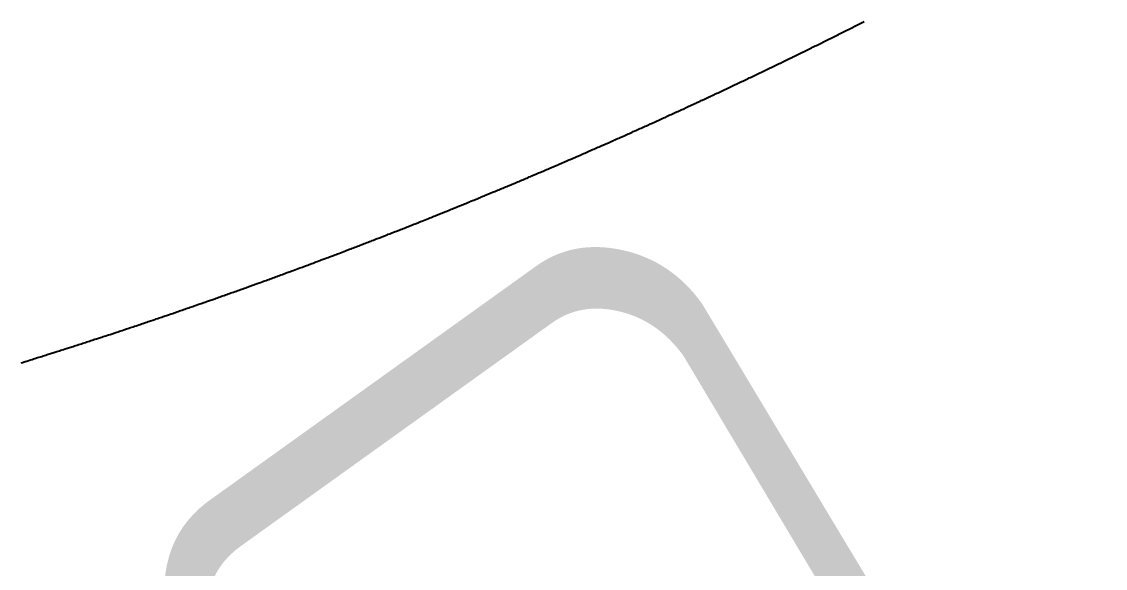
# Model space of a CAD drawing. Header units: millimetres. Extents: x 1292 to 2149, y -137 to 277.
# Drawn here: x 1355.702 to 1358.235, y 211.502 to 212.78 of the extents above; entities that cross this region are included whole.
import ezdxf

# ---------------------------------------------------------------- set-up
doc = ezdxf.new("R2010")
doc.units = ezdxf.units.MM
doc.header["$LTSCALE"] = 0.5
doc.layers.add('FPC', color=50, linetype='Continuous', lineweight=5)
doc.layers.add('TFT_line.drawing', color=250, linetype='Continuous')
doc.styles.add('C-E02$0$HZ', font='')
doc.styles.get('C-E02$0$HZ').set_extended_font_data('SimSun')

# ---------------------------------------------------------------- blocks, each defined once
blk = doc.blocks.new('SZ')
at = {"layer": 'FPC', "color": 1, "insert": (10.2208, 1.2081), "char_height": 13.2, "width": 13.2336, "attachment_point": 1, "rotation": 223.71401, "style": 'C-E02$0$HZ'}
blk.add_mtext('{\\fWingdings|b0|i0|c2|p2;E}', dxfattribs=at)

msp = doc.modelspace()

# ---------------------------------------------------------------- linework, layer by layer
at = {"layer": 'TFT_line.drawing', "color": 0}
msp.add_lwpolyline([(1355.7013, 211.9829), (1355.7045, 211.9839), (1355.7108, 211.9859), (1355.7143, 211.9869), (1355.7171, 211.9878), (1355.7203, 211.9888), (1355.7238, 211.9899), (1355.7268, 211.9908), (1355.7301, 211.9919), (1355.7331, 211.9928), (1355.7397, 211.9949), (1355.7429, 211.9959), (1355.7461, 211.9969), (1355.7492, 211.9979), (1355.7524, 211.9989), (1355.7587, 212.0009), (1355.7619, 212.0019), (1355.7718, 212.005), (1355.7749, 212.006), (1355.7778, 212.0069), (1355.7845, 212.009), (1355.7908, 212.011), (1355.794, 212.012), (1355.8005, 212.0141), (1355.8038, 212.0152), (1355.8197, 212.0203), (1355.8229, 212.0213), (1355.8259, 212.0223), (1355.8293, 212.0234), (1355.8323, 212.0243), (1355.8354, 212.0253), (1355.8388, 212.0264), (1355.8421, 212.0275), (1355.8451, 212.0285), (1355.8484, 212.0295), (1355.8514, 212.0305), (1355.8548, 212.0316), (1355.858, 212.0326), (1355.8612, 212.0337), (1355.8643, 212.0347), (1355.8674, 212.0357), (1355.8737, 212.0378), (1355.8769, 212.0388), (1355.8868, 212.042), (1355.8899, 212.0431), (1355.8928, 212.044), (1355.8963, 212.0451), (1355.8994, 212.0462), (1355.9026, 212.0472), (1355.9057, 212.0482), (1355.9089, 212.0493), (1355.9248, 212.0545), (1355.9281, 212.0556), (1355.9313, 212.0567), (1355.9345, 212.0577), (1355.9374, 212.0587), (1355.9408, 212.0598), (1355.9471, 212.0619), (1355.9503, 212.063), (1355.9567, 212.0651), (1355.96, 212.0662), (1355.963, 212.0672), (1355.9664, 212.0684), (1355.9696, 212.0694), (1355.9726, 212.0704), (1355.9759, 212.0715), (1355.9791, 212.0726), (1355.9821, 212.0736), (1355.9854, 212.0747), (1355.9916, 212.0768), (1355.9947, 212.0779), (1355.9983, 212.0791), (1356.0015, 212.0802), (1356.0109, 212.0833), (1356.014, 212.0844), (1356.0171, 212.0854), (1356.0203, 212.0865), (1356.0235, 212.0876), (1356.0299, 212.0898), (1356.0332, 212.0909), (1356.0458, 212.0952), (1356.0491, 212.0963), (1356.052, 212.0974), (1356.0553, 212.0984), (1356.0586, 212.0996), (1356.0616, 212.1006), (1356.0647, 212.1017), (1356.068, 212.1028), (1356.0713, 212.104), (1356.0743, 212.105), (1356.0775, 212.1061), (1356.0805, 212.1071), (1356.0839, 212.1083), (1356.0871, 212.1094), (1356.0903, 212.1105), (1356.0933, 212.1116), (1356.0965, 212.1127), (1356.1027, 212.1148), (1356.1059, 212.1159), (1356.1188, 212.1204), (1356.1219, 212.1215), (1356.1283, 212.1237), (1356.1314, 212.1248), (1356.1345, 212.1259), (1356.144, 212.1292), (1356.1471, 212.1303), (1356.1537, 212.1326), (1356.1568, 212.1338), (1356.1598, 212.1348), (1356.1632, 212.136), (1356.1662, 212.1371), (1356.1694, 212.1382), (1356.1725, 212.1393), (1356.1756, 212.1404), (1356.179, 212.1416), (1356.1821, 212.1427), (1356.1853, 212.1438), (1356.1884, 212.1449), (1356.1915, 212.146), (1356.1946, 212.1471), (1356.1978, 212.1482), (1356.2011, 212.1494), (1356.2042, 212.1505), (1356.2073, 212.1517), (1356.2105, 212.1528), (1356.2136, 212.1539), (1356.2169, 212.1551), (1356.223, 212.1573), (1356.2263, 212.1584), (1356.2296, 212.1597), (1356.2421, 212.1641), (1356.2452, 212.1653), (1356.2484, 212.1664), (1356.2577, 212.1698), (1356.2608, 212.1709), (1356.2642, 212.1721), (1356.2675, 212.1733), (1356.2706, 212.1744), (1356.2736, 212.1755), (1356.2767, 212.1767), (1356.2799, 212.1778), (1356.2831, 212.179), (1356.2862, 212.1801), (1356.2896, 212.1813), (1356.2925, 212.1824), (1356.2956, 212.1835), (1356.2989, 212.1847), (1356.302, 212.1859), (1356.3051, 212.187), (1356.3083, 212.1882), (1356.3116, 212.1894), (1356.3148, 212.1906), (1356.3176, 212.1916), (1356.3209, 212.1928), (1356.3272, 212.1951), (1356.3303, 212.1963), (1356.3335, 212.1975), (1356.3367, 212.1986), (1356.3525, 212.2045), (1356.3557, 212.2057), (1356.3586, 212.2067), (1356.3618, 212.2079), (1356.368, 212.2103), (1356.3712, 212.2114), (1356.3745, 212.2127), (1356.3807, 212.215), (1356.3838, 212.2161), (1356.3871, 212.2174), (1356.3902, 212.2185), (1356.3932, 212.2196), (1356.3965, 212.2209), (1356.3996, 212.222), (1356.4027, 212.2232), (1356.4091, 212.2256), (1356.412, 212.2267), (1356.4152, 212.2279), (1356.4186, 212.2292), (1356.4217, 212.2304), (1356.4311, 212.2339), (1356.4341, 212.2351), (1356.4372, 212.2362), (1356.4404, 212.2374), (1356.4435, 212.2386), (1356.4592, 212.2446), (1356.4623, 212.2458), (1356.4687, 212.2482), (1356.4718, 212.2494), (1356.4749, 212.2506), (1356.478, 212.2518), (1356.481, 212.2529), (1356.4844, 212.2542), (1356.4875, 212.2554), (1356.4904, 212.2565), (1356.4935, 212.2577), (1356.497, 212.2591), (1356.5001, 212.2603), (1356.503, 212.2614), (1356.5061, 212.2626), (1356.5094, 212.2638), (1356.5125, 212.2651), (1356.5156, 212.2662), (1356.5189, 212.2675), (1356.5218, 212.2686), (1356.5249, 212.2698), (1356.5281, 212.2711), (1356.5312, 212.2723), (1356.5408, 212.276), (1356.5439, 212.2772), (1356.55, 212.2796), (1356.5562, 212.282), (1356.5593, 212.2832), (1356.5627, 212.2845), (1356.5657, 212.2857), (1356.575, 212.2894), (1356.5781, 212.2906), (1356.5845, 212.2931), (1356.5876, 212.2943), (1356.5906, 212.2955), (1356.5937, 212.2967), (1356.5968, 212.2979), (1356.6001, 212.2992), (1356.6032, 212.3005), (1356.6063, 212.3017), (1356.6093, 212.3029), (1356.6155, 212.3053), (1356.6188, 212.3066), (1356.622, 212.3079), (1356.6281, 212.3103), (1356.6342, 212.3128), (1356.6373, 212.314), (1356.653, 212.3203), (1356.6561, 212.3215), (1356.6593, 212.3228), (1356.6624, 212.324), (1356.6655, 212.3253), (1356.6686, 212.3265), (1356.6717, 212.3278), (1356.678, 212.3303), (1356.6811, 212.3316), (1356.6842, 212.3328), (1356.6873, 212.334), (1356.6934, 212.3365), (1356.6998, 212.3391), (1356.7028, 212.3403), (1356.7059, 212.3416), (1356.709, 212.3428), (1356.7121, 212.3441), (1356.7184, 212.3466), (1356.7215, 212.3479), (1356.734, 212.353), (1356.7371, 212.3543), (1356.7402, 212.3555), (1356.7432, 212.3568), (1356.7463, 212.358), (1356.7494, 212.3593), (1356.7524, 212.3605), (1356.7558, 212.3619), (1356.7588, 212.3632), (1356.7681, 212.3669), (1356.7713, 212.3683), (1356.7744, 212.3695), (1356.7772, 212.3707), (1356.7804, 212.372), (1356.7838, 212.3734), (1356.7866, 212.3746), (1356.7897, 212.3759), (1356.796, 212.3785), (1356.7991, 212.3798), (1356.8052, 212.3823), (1356.8083, 212.3836), (1356.8116, 212.3849), (1356.8147, 212.3862), (1356.8177, 212.3875), (1356.8208, 212.3888), (1356.8238, 212.39), (1356.827, 212.3914), (1356.83, 212.3926), (1356.833, 212.3939), (1356.8364, 212.3953), (1356.8394, 212.3966), (1356.8457, 212.3992), (1356.8487, 212.4004), (1356.8549, 212.403), (1356.858, 212.4043), (1356.861, 212.4056), (1356.8643, 212.407), (1356.8671, 212.4082), (1356.8702, 212.4095), (1356.8734, 212.4108), (1356.8765, 212.4121), (1356.8796, 212.4134), (1356.8828, 212.4148), (1356.8859, 212.4161), (1356.8887, 212.4173), (1356.892, 212.4187), (1356.895, 212.42), (1356.8981, 212.4213), (1356.9043, 212.4239), (1356.9073, 212.4252), (1356.9105, 212.4265), (1356.9135, 212.4278), (1356.923, 212.4319), (1356.926, 212.4332), (1356.9289, 212.4344), (1356.9322, 212.4358), (1356.9351, 212.4371), (1356.9382, 212.4384), (1356.9444, 212.441), (1356.9474, 212.4423), (1356.9537, 212.445), (1356.9569, 212.4464), (1356.9599, 212.4477), (1356.9628, 212.449), (1356.9659, 212.4503), (1356.9691, 212.4517), (1356.9722, 212.453), (1356.9752, 212.4543), (1356.9813, 212.4569), (1356.9843, 212.4583), (1356.9969, 212.4637), (1356.9999, 212.465), (1357.0061, 212.4677), (1357.0091, 212.469), (1357.0122, 212.4704), (1357.0152, 212.4717), (1357.0183, 212.473), (1357.0216, 212.4745), (1357.0246, 212.4758), (1357.0368, 212.4811), (1357.0398, 212.4824), (1357.0429, 212.4838), (1357.0461, 212.4852), (1357.0491, 212.4865), (1357.0521, 212.4879), (1357.0552, 212.4892), (1357.0584, 212.4906), (1357.0645, 212.4933), (1357.0675, 212.4946), (1357.0736, 212.4973), (1357.0766, 212.4986), (1357.0799, 212.5001), (1357.0829, 212.5015), (1357.086, 212.5028), (1357.089, 212.5041), (1357.0919, 212.5055), (1357.0952, 212.5069), (1357.0982, 212.5082), (1357.1012, 212.5096), (1357.1106, 212.5137), (1357.1136, 212.5151), (1357.1196, 212.5178), (1357.1228, 212.5192), (1357.1288, 212.5219), (1357.1318, 212.5233), (1357.1351, 212.5247), (1357.1381, 212.5261), (1357.1409, 212.5273), (1357.1439, 212.5287), (1357.1474, 212.5302), (1357.1504, 212.5316), (1357.1532, 212.5329), (1357.1595, 212.5357), (1357.1625, 212.537), (1357.1655, 212.5384), (1357.1716, 212.5412), (1357.1746, 212.5425), (1357.1931, 212.5509), (1357.1962, 212.5523), (1357.1992, 212.5537), (1357.2023, 212.5551), (1357.2053, 212.5565), (1357.2113, 212.5592), (1357.2143, 212.5606), (1357.2175, 212.5621), (1357.2206, 212.5634), (1357.2236, 212.5648), (1357.2266, 212.5662), (1357.2298, 212.5677), (1357.2328, 212.5691), (1357.2356, 212.5704), (1357.2389, 212.5719), (1357.242, 212.5733), (1357.2449, 212.5746), (1357.248, 212.576), (1357.2571, 212.5802), (1357.2601, 212.5816), (1357.2725, 212.5874), (1357.2755, 212.5888), (1357.2784, 212.5901), (1357.2814, 212.5915), (1357.2845, 212.5929), (1357.2877, 212.5944), (1357.2907, 212.5958), (1357.2968, 212.5986), (1357.2998, 212.6), (1357.3028, 212.6014), (1357.3058, 212.6028), (1357.309, 212.6043), (1357.312, 212.6057), (1357.3148, 212.607), (1357.318, 212.6085), (1357.3212, 212.61), (1357.3241, 212.6114), (1357.3271, 212.6128), (1357.3302, 212.6142), (1357.3332, 212.6156), (1357.3454, 212.6214), (1357.3484, 212.6228), (1357.3514, 212.6242), (1357.3544, 212.6257), (1357.3574, 212.6271), (1357.3604, 212.6285), (1357.3635, 212.6299), (1357.3667, 212.6315), (1357.3757, 212.6357), (1357.3787, 212.6371), (1357.3817, 212.6386), (1357.3849, 212.6401), (1357.3879, 212.6415), (1357.3909, 212.6429), (1357.3939, 212.6443), (1357.3969, 212.6458), (1357.4, 212.6473), (1357.4029, 212.6487), (1357.4058, 212.65), (1357.409, 212.6516), (1357.4212, 212.6574), (1357.4242, 212.6588), (1357.4272, 212.6603), (1357.4302, 212.6617), (1357.4332, 212.6631), (1357.4362, 212.6646), (1357.4392, 212.666), (1357.4454, 212.669), (1357.4484, 212.6705), (1357.4574, 212.6748), (1357.4604, 212.6762), (1357.4635, 212.6778), (1357.4665, 212.6792), (1357.4695, 212.6806), (1357.4725, 212.6821), (1357.4755, 212.6835), (1357.4816, 212.6865), (1357.4846, 212.688), (1357.4936, 212.6923), (1357.4965, 212.6938), (1357.5028, 212.6968), (1357.5058, 212.6983), (1357.5087, 212.6997), (1357.5147, 212.7026), (1357.5177, 212.7041), (1357.5209, 212.7057), (1357.5239, 212.7071), (1357.5328, 212.7115), (1357.536, 212.7131), (1357.539, 212.7145), (1357.5418, 212.7159), (1357.5449, 212.7175), (1357.5479, 212.7189), (1357.5509, 212.7204), (1357.554, 212.722), (1357.557, 212.7234), (1357.5599, 212.7248), (1357.5628, 212.7263), (1357.5661, 212.7279), (1357.5692, 212.7294), (1357.5781, 212.7338), (1357.581, 212.7353), (1357.587, 212.7383), (1357.5959, 212.7427), (1357.5989, 212.7442), (1357.6051, 212.7473), (1357.6082, 212.7488), (1357.6111, 212.7503), (1357.614, 212.7517), (1357.6169, 212.7532), (1357.6201, 212.7548), (1357.623, 212.7563), (1357.626, 212.7577), (1357.6292, 212.7593), (1357.6321, 212.7608), (1357.635, 212.7623), (1357.6379, 212.7637), (1357.641, 212.7653), (1357.6443, 212.7669), (1357.6472, 212.7684), (1357.6499, 212.7698), (1357.6529, 212.7712), (1357.6561, 212.7729), (1357.6591, 212.7744), (1357.662, 212.7759), (1357.665, 212.7774), (1357.668, 212.7789), (1357.6712, 212.7805)], dxfattribs=at)

# ---------------------------------------------------------------- block references
at = {"layer": 'FPC', "linetype": 'ByBlock', "lineweight": 0, "xscale": 0.3115355112577102, "yscale": 0.3115355112577102, "zscale": 0.3115355112577102, "rotation": 171.9404622025935}
msp.add_blockref('SZ', (1356.3821, 210.5725), dxfattribs=at)

doc.saveas('drawing.dxf')
